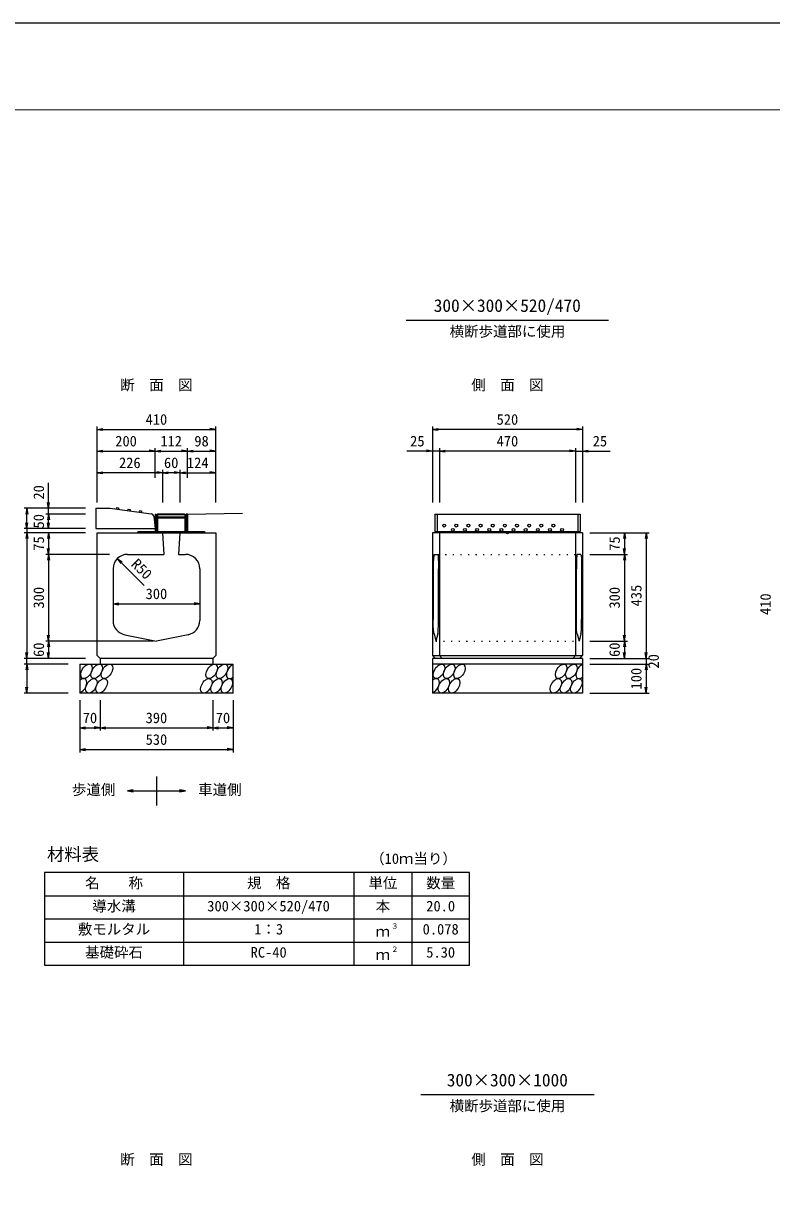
# Model space of a CAD drawing. Units: millimetres, scale not verified. Extents: x -6300 to 6300, y -4455 to 4455.
# Drawn here: x 975 to 3564, y 430 to 4455 of the extents above; entities that cross this region are included whole.
import ezdxf
from ezdxf.enums import TextEntityAlignment as Align

# ---------------------------------------------------------------- set-up
doc = ezdxf.new("R2010")
doc.units = ezdxf.units.MM
doc.header["$LTSCALE"] = 15
doc.header["$PDMODE"] = 32
doc.header["$PDSIZE"] = 7.5
doc.linetypes.add('DOTTED', pattern=[1.75, 0.25, -1.5])
for name, color, linetype, lineweight in [('0-1_DIM', 7, 'Continuous', 25), ('0-2_Defpoints', 5, 'Continuous', 25), ('0-3_HATCH', 6, 'Continuous', 25), ('0-4_HYO', 3, 'Continuous', 25), ('0-5_HYO2', 4, 'Continuous', 25), ('0-6_OUTLINE', 3, 'Continuous', 25), ('0-7_OUTLINE2', 4, 'DOTTED', 25), ('0-8_TXT', 7, 'Continuous', 25), ('0-9_WAKU', 3, 'Continuous', 13)]:
    doc.layers.add(name, color=color, linetype=linetype, lineweight=lineweight)
doc.styles.add('ＭＳ ゴシック', font='')
doc.styles.get('ＭＳ ゴシック').set_extended_font_data('MS Gothic')

msp = doc.modelspace()

# ---------------------------------------------------------------- linework, layer by layer
at = {"layer": '0-1_DIM'}
for p, q in [((2299.62, 3428.1), (2999.62, 3428.1)), ((1230.44, 2797.1), (1230.44, 3060.1)), ((1640.44, 2797.1), (1640.44, 3060.1)), ((2389.92, 3060.1), (2389.92, 2797.1)), ((2909.31, 3060.1), (2909.31, 2797.1)), ((1230.44, 3050.1), (1250.44, 3053.43)), ((1230.44, 3050.1), (1640.44, 3050.1)), ((1230.44, 3050.1), (1250.44, 3046.76)), ((1640.44, 3050.1), (1620.44, 3053.43)), ((1640.44, 3050.1), (1620.44, 3046.76)), ((2389.92, 3050.1), (2409.92, 3053.43)), ((2909.31, 3050.1), (2389.92, 3050.1)), ((2389.92, 3050.1), (2409.92, 3046.76)), ((2909.31, 3050.1), (2889.31, 3053.43)), ((2909.31, 3050.1), (2889.31, 3046.76)), ((1430.44, 2882.1), (1430.44, 2985.1)), ((1542.44, 2882.1), (1542.44, 2985.1)), ((2414.62, 2985.1), (2414.62, 2797.1)), ((2884.62, 2985.1), (2884.62, 2797.1)), ((1230.44, 2975.1), (1250.44, 2978.43)), ((1230.44, 2975.1), (1250.44, 2971.76)), ((1430.48, 2975.1), (1410.48, 2978.43)), ((1430.48, 2975.1), (1410.48, 2971.76)), ((1430.48, 2975.1), (1450.48, 2978.43)), ((1430.48, 2975.1), (1450.48, 2971.76)), ((1542.44, 2975.1), (1522.44, 2978.43)), ((1542.44, 2975.1), (1522.44, 2971.76)), ((1542.44, 2975.1), (1562.44, 2978.43)), ((1542.44, 2975.1), (1640.44, 2975.1)), ((1542.44, 2975.1), (1562.44, 2971.76)), ((1640.44, 2975.1), (1620.44, 2978.43)), ((1640.44, 2975.1), (1620.44, 2971.76)), ((2389.62, 2975.1), (2302.05, 2975.1)), ((2389.62, 2975.1), (2369.62, 2978.43)), ((2389.62, 2975.1), (2369.62, 2971.76)), ((2414.62, 2975.1), (2389.62, 2975.1)), ((2414.62, 2975.1), (2434.62, 2978.43)), ((2884.62, 2975.1), (2414.62, 2975.1)), ((2414.62, 2975.1), (2434.62, 2971.76)), ((2884.62, 2975.1), (2864.62, 2978.43)), ((2884.62, 2975.1), (2864.62, 2971.76)), ((2909.31, 2975.1), (2929.31, 2978.43)), ((2909.31, 2975.1), (2929.31, 2971.76)), ((1230.44, 2900.1), (1250.44, 2903.43)), ((1456.44, 2900.1), (1230.44, 2900.1)), ((1230.44, 2900.1), (1250.44, 2896.76)), ((1456.44, 2900.1), (1436.44, 2903.43)), ((1456.44, 2900.1), (1436.44, 2896.76)), ((1456.44, 2910.1), (1456.44, 2797.1)), ((1456.44, 2900.1), (1476.44, 2903.43)), ((1516.44, 2900.1), (1456.44, 2900.1)), ((1456.44, 2900.1), (1476.44, 2896.76)), ((1516.44, 2900.1), (1496.44, 2903.43)), ((1516.44, 2900.1), (1496.44, 2896.76)), ((1516.44, 2910.1), (1516.44, 2797.1)), ((1516.44, 2900.1), (1536.44, 2903.43)), ((1516.44, 2900.1), (1640.44, 2900.1)), ((1516.44, 2900.1), (1536.44, 2896.76)), ((1640.44, 2900.1), (1620.44, 2903.43)), ((1640.44, 2900.1), (1620.44, 2896.76)), ((1062.44, 2777.1), (1062.44, 2865.38)), ((1062.44, 2777.1), (1059.11, 2797.1)), ((1062.44, 2777.1), (1065.77, 2797.1)), ((1190.44, 2777.1), (977.44, 2777.1)), ((987.44, 2777.1), (984.11, 2757.1)), ((987.44, 2707.1), (987.44, 2777.1)), ((987.44, 2777.1), (990.77, 2757.1)), ((1190.44, 2757.1), (1052.44, 2757.1)), ((1062.44, 2757.1), (1059.11, 2737.1)), ((1062.44, 2757.1), (1062.44, 2777.1)), ((1062.44, 2707.1), (1062.44, 2757.1)), ((1062.44, 2757.1), (1065.77, 2737.1)), ((1190.44, 2707.1), (977.44, 2707.1)), ((987.44, 2707.1), (984.11, 2727.1)), ((987.44, 2707.1), (990.77, 2727.1)), ((987.44, 2707.1), (987.44, 2692.6)), ((1062.44, 2707.1), (1059.11, 2727.1)), ((1062.44, 2707.1), (1065.77, 2727.1)), ((1190.44, 2692.6), (977.44, 2692.6)), ((987.44, 2692.6), (984.11, 2672.6)), ((987.44, 2692.6), (987.44, 2257.6)), ((987.44, 2692.6), (990.77, 2672.6)), ((1062.44, 2692.6), (1059.11, 2672.6)), ((1062.44, 2692.6), (1062.44, 2617.6)), ((1062.44, 2692.6), (1065.77, 2672.6)), ((2934.31, 2692.6), (3139.31, 2692.6)), ((3054.31, 2692.6), (3050.98, 2672.6)), ((3054.31, 2692.6), (3054.31, 2617.6)), ((3054.31, 2692.6), (3057.65, 2672.6)), ((3129.31, 2692.6), (3125.98, 2672.6)), ((3129.31, 2692.6), (3129.31, 2257.6)), ((3129.31, 2692.6), (3132.65, 2672.6)), ((1272.94, 2617.6), (1052.44, 2617.6)), ((1062.44, 2617.6), (1059.11, 2637.6)), ((1062.44, 2617.6), (1059.11, 2597.6)), ((1062.44, 2617.6), (1065.77, 2637.6)), ((1062.44, 2617.6), (1062.44, 2317.6)), ((1062.44, 2617.6), (1065.77, 2597.6)), ((2934.31, 2617.6), (3064.31, 2617.6)), ((3054.31, 2617.6), (3050.98, 2637.6)), ((3054.31, 2617.6), (3050.98, 2597.6)), ((3054.31, 2617.6), (3057.65, 2637.6)), ((3054.31, 2617.6), (3057.65, 2597.6)), ((3054.31, 2617.6), (3054.31, 2317.6)), ((1392.66, 2510.37), (1300.09, 2602.95)), ((1300.09, 2602.95), (1311.87, 2586.45)), ((1300.09, 2602.95), (1316.58, 2591.17)), ((1285.44, 2446.79), (1305.44, 2450.12)), ((1285.44, 2446.79), (1585.44, 2446.79)), ((1285.44, 2446.79), (1305.44, 2443.46)), ((1585.44, 2446.79), (1565.44, 2450.12)), ((1585.44, 2446.79), (1565.44, 2443.46)), ((1062.44, 2317.6), (1059.11, 2337.6)), ((1062.44, 2317.6), (1065.77, 2337.6)), ((3054.31, 2317.6), (3050.98, 2337.6)), ((3054.31, 2317.6), (3057.65, 2337.6)), ((1425.44, 2317.6), (1052.44, 2317.6)), ((1062.44, 2317.6), (1059.11, 2297.6)), ((1062.44, 2317.6), (1062.44, 2257.6)), ((1062.44, 2317.6), (1065.77, 2297.6)), ((2934.31, 2317.6), (3064.31, 2317.6)), ((3054.31, 2317.6), (3050.98, 2297.6)), ((3054.31, 2317.6), (3057.65, 2297.6)), ((1190.44, 2257.6), (977.44, 2257.6)), ((987.44, 2257.6), (984.11, 2277.6)), ((987.44, 2257.6), (990.77, 2277.6)), ((987.44, 2237.6), (987.44, 2257.6)), ((1062.44, 2257.6), (1059.11, 2277.6)), ((1062.44, 2257.6), (1065.77, 2277.6)), ((2934.31, 2257.6), (3139.31, 2257.6)), ((3054.31, 2257.6), (3057.65, 2277.6)), ((3129.31, 2257.6), (3125.98, 2277.6)), ((3129.31, 2257.6), (3132.65, 2277.6)), ((3129.31, 2257.6), (3129.31, 2237.6)), ((1130.44, 2237.6), (977.44, 2237.6)), ((987.44, 2237.6), (984.11, 2217.6)), ((987.44, 2237.6), (987.44, 2137.6)), ((987.44, 2237.6), (990.77, 2217.6)), ((2934.31, 2237.6), (3139.31, 2237.6)), ((3129.31, 2237.6), (3125.98, 2217.6)), ((3129.31, 2237.6), (3129.31, 2137.6)), ((3129.31, 2237.6), (3132.65, 2217.6)), ((1130.44, 2137.6), (977.44, 2137.6)), ((987.44, 2137.6), (984.11, 2157.6)), ((987.44, 2137.6), (990.77, 2157.6)), ((2934.31, 2137.6), (3139.31, 2137.6)), ((3129.31, 2137.6), (3125.98, 2157.6)), ((3129.31, 2137.6), (3132.65, 2157.6)), ((1170.44, 2112.6), (1170.44, 1932.6)), ((1240.44, 2112.6), (1240.44, 2007.6)), ((1630.44, 2112.6), (1630.44, 2007.6)), ((1700.44, 2112.6), (1700.44, 1932.6)), ((1170.44, 2017.6), (1190.44, 2020.93)), ((1170.44, 2017.6), (1190.44, 2014.27)), ((1170.44, 2017.6), (1240.44, 2017.6)), ((1240.44, 2017.6), (1220.44, 2020.93)), ((1240.44, 2017.6), (1220.44, 2014.27)), ((1240.44, 2017.6), (1260.44, 2020.93)), ((1240.44, 2017.6), (1260.44, 2014.27)), ((1630.44, 2017.6), (1610.44, 2020.93)), ((1630.44, 2017.6), (1650.44, 2020.93)), ((1630.44, 2017.6), (1700.44, 2017.6)), ((1630.44, 2017.6), (1650.44, 2014.27)), ((1700.44, 2017.6), (1680.44, 2020.93)), ((1700.44, 2017.6), (1680.44, 2014.27)), ((1170.44, 1942.6), (1190.44, 1945.93)), ((1170.44, 1942.6), (1190.44, 1939.27)), ((1170.44, 1942.6), (1700.44, 1942.6)), ((1700.44, 1942.6), (1680.44, 1945.93)), ((1700.44, 1942.6), (1680.44, 1939.27)), ((2349.62, 748.62), (2949.62, 748.62))]:
    msp.add_line(p, q, dxfattribs=at)
for points in [[(1230.44, 2975.1), (1430.44, 2975.1), (1542.44, 2975.1)], [(2884.62, 2975.1), (2909.62, 2975.1), (3004.92, 2975.1)], [(3054.31, 2317.6), (3054.31, 2257.6), (3050.98, 2277.6)], [(1240.44, 2017.6), (1630.44, 2017.6), (1610.44, 2014.27)]]:
    msp.add_lwpolyline(points, dxfattribs=at)
at = {"layer": '0-2_Defpoints'}
msp.add_lwpolyline([(-6300, -4455), (6300, -4455), (6300, 4455), (-6300, 4455)], close=True, dxfattribs=at)
at = {"layer": '0-3_HATCH'}
for centre in [(2430.62, 2717.1), (2460.62, 2702.1), (2472.62, 2717.1), (2502.62, 2702.1), (2514.62, 2717.1), (2544.62, 2702.1), (2556.62, 2717.1), (2586.62, 2702.1), (2598.62, 2717.1), (2628.62, 2702.1), (2640.62, 2717.1), (2670.62, 2702.1), (2682.62, 2717.1), (2712.62, 2702.1), (2724.62, 2717.1), (2754.62, 2702.1), (2766.62, 2717.1), (2796.62, 2702.1), (2808.62, 2717.1), (2838.62, 2702.1)]:
    msp.add_circle(centre, 5, dxfattribs=at)
for centre in [(1193.33, 2212.6), (1228.81, 2212.6), (1264.28, 2212.6), (1626.49, 2212.6), (1661.96, 2212.6), (2412.81, 2212.6), (2448.29, 2212.6), (2483.77, 2212.6), (2835.36, 2212.6), (2870.84, 2212.6), (1210.21, 2162.6), (1245.69, 2162.6), (1607.89, 2162.6), (1643.37, 2162.6), (1678.85, 2162.6), (2429.7, 2162.6), (2465.17, 2162.6), (2816.77, 2162.6), (2852.24, 2162.6), (2887.72, 2162.6)]:
    msp.add_ellipse(centre, major_axis=(14.54, 23.54), ratio=0.5792, dxfattribs=at)
for centre, start_param, end_param in [((1697.44, 2212.6), 0.6666252, 4.1103269), ((2906.31, 2212.6), 0.6666252, 4.1103269), ((1174.74, 2162.6), 3.7419964, 7.318141), ((2394.22, 2162.6), 3.7419964, 7.318141)]:
    msp.add_ellipse(centre, major_axis=(14.54, 23.54), ratio=0.5792, start_param=start_param, end_param=end_param, dxfattribs=at)
at = {"layer": '0-4_HYO'}
for p, q in [((1528.73, 1516.39), (1528.73, 1196.39)), ((2118.73, 1516.39), (2118.73, 1196.39)), ((2318.73, 1516.39), (2318.73, 1196.39)), ((1048.73, 1436.39), (2518.73, 1436.39))]:
    msp.add_line(p, q, dxfattribs=at)
msp.add_lwpolyline([(1048.73, 1196.39), (2518.73, 1196.39), (2518.73, 1516.39), (1048.73, 1516.39)], close=True, dxfattribs=at)
at = {"layer": '0-5_HYO2'}
for p, q in [((1048.73, 1356.39), (2518.73, 1356.39)), ((1048.73, 1276.39), (2518.73, 1276.39))]:
    msp.add_line(p, q, dxfattribs=at)
at = {"layer": '0-6_OUTLINE'}
for p, q in [((1297.41, 2779.21), (1295.76, 2774.39)), ((1297.41, 2779.21), (1304.35, 2778.29)), ((1304.35, 2778.29), (1304.68, 2773.2)), ((1225.44, 2777.1), (1275.44, 2777.1)), ((1225.44, 2777.1), (1225.44, 2707.1)), ((1275.44, 2777.1), (1417.6, 2758.14)), ((1337.06, 2773.93), (1335.41, 2769.1)), ((1337.06, 2773.93), (1344, 2773)), ((1344, 2773), (1344.33, 2767.91)), ((1376.71, 2768.64), (1375.06, 2763.81)), ((1376.71, 2768.64), (1383.65, 2767.71)), ((1383.65, 2767.71), (1383.98, 2762.63)), ((1426.23, 2749.23), (1430.44, 2707.1)), ((1430.44, 2757.1), (1434.94, 2757.1)), ((1430.44, 2757.1), (1430.44, 2697.1)), ((1434.94, 2757.1), (1434.94, 2697.1)), ((1436.44, 2697.1), (1436.44, 2752.9)), ((1439.64, 2697.1), (1439.64, 2752.9)), ((1533.24, 2745.7), (1439.64, 2745.7)), ((1533.24, 2742.5), (1439.64, 2742.5)), ((1532.24, 2757.1), (1440.64, 2757.1)), ((1532.24, 2753.9), (1440.64, 2753.9)), ((1441.44, 2742.5), (1441.44, 2745.7)), ((1531.44, 2742.5), (1531.44, 2745.7)), ((1533.24, 2752.9), (1533.24, 2697.1)), ((1536.44, 2752.9), (1536.44, 2697.1)), ((1542.44, 2757.1), (1537.94, 2757.1)), ((1537.94, 2757.1), (1537.94, 2697.1)), ((1542.44, 2757.1), (1733.15, 2759.96)), ((1542.44, 2757.1), (1542.44, 2697.1)), ((2398.62, 2757.1), (2398.62, 2697.1)), ((2398.62, 2757.1), (2900.62, 2757.1)), ((2406.62, 2757.1), (2406.62, 2692.6)), ((2892.62, 2757.1), (2892.62, 2692.6)), ((2900.62, 2757.1), (2900.62, 2697.1)), ((1225.44, 2707.1), (1430.44, 2707.1)), ((1371.44, 2697.1), (1371.44, 2692.6)), ((1371.44, 2697.1), (1601.44, 2697.1)), ((1456.44, 2697.1), (1456.44, 2692.6)), ((1516.44, 2697.1), (1516.44, 2692.6)), ((1601.44, 2697.1), (1601.44, 2692.6)), ((2398.62, 2697.1), (2900.62, 2697.1)), ((2438.62, 2697.1), (2438.62, 2692.6)), ((2860.62, 2697.1), (2860.62, 2692.6)), ((1230.44, 2692.6), (1640.44, 2692.6)), ((1230.44, 2267.6), (1230.44, 2692.6)), ((1456.44, 2692.6), (1461.44, 2617.6)), ((1516.44, 2692.6), (1511.44, 2617.6)), ((1640.44, 2692.6), (1640.44, 2267.6)), ((2389.92, 2692.6), (2389.92, 2267.6)), ((2909.31, 2692.6), (2389.92, 2692.6)), ((2414.31, 2692.6), (2414.31, 2267.6)), ((2884.92, 2692.6), (2884.92, 2267.6)), ((2909.31, 2692.6), (2909.31, 2267.6)), ((1335.44, 2617.6), (1461.44, 2617.6)), ((1511.44, 2617.6), (1535.44, 2617.6)), ((1285.44, 2567.6), (1285.44, 2388.59)), ((1585.44, 2567.6), (1585.44, 2388.59)), ((1325.63, 2339.56), (1435.44, 2317.6)), ((1545.25, 2339.56), (1435.44, 2317.6)), ((1230.44, 2267.6), (1240.44, 2257.6)), ((1240.44, 2257.6), (1240.44, 2237.6)), ((1630.44, 2257.6), (1240.44, 2257.6)), ((1640.44, 2267.6), (1630.44, 2257.6)), ((1630.44, 2257.6), (1630.44, 2237.6)), ((2400.25, 2257.6), (2389.92, 2267.6)), ((2389.92, 2267.6), (2909.31, 2267.6)), ((2909.31, 2257.6), (2389.92, 2257.6)), ((2389.92, 2257.6), (2389.92, 2137.6)), ((2414.31, 2267.6), (2424.03, 2257.6)), ((2875.21, 2257.6), (2884.92, 2267.6)), ((2898.99, 2257.6), (2909.31, 2267.6)), ((2909.31, 2257.6), (2909.31, 2137.6)), ((1170.44, 2237.6), (1700.44, 2237.6)), ((1170.44, 2237.6), (1170.44, 2137.6)), ((1700.44, 2137.6), (1700.44, 2237.6)), ((2909.31, 2237.6), (2389.92, 2237.6)), ((1700.44, 2137.6), (1170.44, 2137.6)), ((2909.31, 2137.6), (2389.92, 2137.6))]:
    msp.add_line(p, q, dxfattribs=at)
for centre, radius, start, end in [((1416.28, 2748.23), 10, 5.71059, 82.40536), ((1440.64, 2752.9), 4.2, 90, 180.00001), ((1440.64, 2752.9), 1, 90, 180.00001), ((1532.24, 2752.9), 4.2, 0, 90), ((1532.24, 2752.9), 1, 360, 90), ((1335.44, 2567.6), 50, 90, 180.00001), ((1535.44, 2567.6), 50, 360, 90), ((1335.44, 2388.59), 50, 180.00001, 258.69005), ((1535.44, 2388.59), 50, 281.30992, 360)]:
    msp.add_arc(centre, radius, start, end, dxfattribs=at)
msp.add_point((2649.62, 2692.6), dxfattribs=at)
at = {"layer": '0-7_OUTLINE2', "linetype": 'Continuous'}
for p, q in [((2396.02, 2617.6), (2394.85, 2613.79)), ((2396.02, 2617.6), (2408.21, 2617.6)), ((2408.21, 2617.6), (2409.38, 2613.79)), ((2891.02, 2617.6), (2889.85, 2613.79)), ((2903.21, 2617.6), (2891.02, 2617.6)), ((2903.21, 2617.6), (2904.38, 2613.79)), ((2393.2, 2586.73), (2392.97, 2567.6)), ((2393.86, 2602.95), (2393.2, 2586.73)), ((2394.85, 2613.79), (2393.86, 2602.95)), ((2409.38, 2613.79), (2410.37, 2602.95)), ((2410.37, 2602.95), (2411.03, 2586.73)), ((2411.03, 2586.73), (2411.26, 2567.6)), ((2888.2, 2586.73), (2887.97, 2567.6)), ((2888.86, 2602.95), (2888.2, 2586.73)), ((2889.85, 2613.79), (2888.86, 2602.95)), ((2904.38, 2613.79), (2905.37, 2602.95)), ((2905.37, 2602.95), (2906.03, 2586.73)), ((2906.03, 2586.73), (2906.26, 2567.6)), ((2392.97, 2567.6), (2392.97, 2392.24)), ((2411.26, 2392.24), (2411.26, 2567.6)), ((2887.97, 2392.24), (2887.97, 2567.6)), ((2906.26, 2567.6), (2906.26, 2392.24)), ((2393.2, 2373.11), (2392.97, 2392.24)), ((2411.03, 2373.11), (2411.26, 2392.24)), ((2888.2, 2373.11), (2887.97, 2392.24)), ((2906.03, 2373.11), (2906.26, 2392.24)), ((2393.86, 2356.89), (2393.2, 2373.11)), ((2394.85, 2346.05), (2393.86, 2356.89)), ((2396.02, 2342.24), (2394.85, 2346.05)), ((2396.02, 2342.24), (2402.12, 2317.6)), ((2408.21, 2342.24), (2402.12, 2317.6)), ((2408.21, 2342.24), (2409.38, 2346.05)), ((2409.38, 2346.05), (2410.37, 2356.89)), ((2410.37, 2356.89), (2411.03, 2373.11)), ((2888.86, 2356.89), (2888.2, 2373.11)), ((2889.85, 2346.05), (2888.86, 2356.89)), ((2891.02, 2342.24), (2889.85, 2346.05)), ((2891.02, 2342.24), (2897.12, 2317.6)), ((2903.21, 2342.24), (2897.12, 2317.6)), ((2903.21, 2342.24), (2904.38, 2346.05)), ((2904.38, 2346.05), (2905.37, 2356.89)), ((2905.37, 2356.89), (2906.03, 2373.11))]:
    msp.add_line(p, q, dxfattribs=at)
at = {"layer": '0-7_OUTLINE2'}
for p, q in [((2408.21, 2617.6), (2891.02, 2617.6)), ((2402.12, 2317.6), (2897.12, 2317.6))]:
    msp.add_line(p, q, dxfattribs=at)
at = {"layer": '0-8_TXT'}
for p, q in [((1435.44, 1849.24), (1435.44, 1749.24)), ((1335.44, 1799.24), (1535.44, 1799.24))]:
    msp.add_line(p, q, dxfattribs=at)
for points in [[(1355.44, 1802.58), (1335.44, 1799.24), (1355.44, 1795.91)], [(1515.44, 1795.91), (1535.44, 1799.24), (1515.44, 1802.58)]]:
    msp.add_lwpolyline(points, dxfattribs=at)
at = {"layer": '0-9_WAKU'}
msp.add_lwpolyline([(-6000, -4155), (6000, -4155), (6000, 4155), (-6000, 4155)], close=True, dxfattribs=at)

# ---------------------------------------------------------------- texts
at = {"layer": '0-1_DIM', "style": 'ＭＳ ゴシック'}
for s, p in [('410', (1397.94, 3055.1)), ('520', (2612.12, 3055.1)), ('200', (1292.94, 2980.1)), ('112', (1448.94, 2980.1)), ('98', (1566.44, 2980.1)), ('25', (2312.99, 2980.1)), ('470', (2612.12, 2980.1)), ('25', (2944.62, 2980.1)), ('226', (1305.94, 2905.1)), ('60', (1461.44, 2905.1)), ('124', (1540.94, 2905.1)), ('300', (1397.94, 2451.79)), ('70', (1180.44, 2022.6)), ('390', (1397.94, 2022.6)), ('70', (1640.44, 2022.6)), ('530', (1397.94, 1947.6))]:
    msp.add_text(s, height=36.66, dxfattribs=at).set_placement(p, align=Align.BOTTOM_LEFT)
for s, rotation, p in [('20', 90, (1057.44, 2807.22)), ('50', 90, (1057.44, 2707.1)), ('75', 90, (1057.44, 2630.1)), ('75', 90, (3049.31, 2630.1)), ('R50', 315, (1337.55, 2572.56)), ('300', 90, (1057.44, 2430.1)), ('300', 90, (3049.31, 2430.1)), ('435', 90, (3124.31, 2437.6)), ('410', 90, (3571.48, 2407.74)), ('60', 90, (1057.44, 2262.6)), ('60', 90, (3049.31, 2262.6)), ('20', 90, (3184.31, 2222.6)), ('100', 90, (3124.31, 2150.1))]:
    msp.add_text(s, height=36.66, rotation=rotation, dxfattribs=at).set_placement(p, align=Align.BOTTOM_LEFT)
at = {"layer": '0-8_TXT', "style": 'ＭＳ ゴシック'}
for s, height, p in [('300×300×520/470', 43.99, (2394.62, 3443.1)), ('横断歩道部に使用', 36.66, (2449.62, 3359.73)), ('断\u3000面\u3000図', 36.66, (1310.44, 3174.47)), ('側\u3000面\u3000図', 36.66, (2524.62, 3174.47)), ('歩道側', 36.66, (1143.02, 1774.24)), ('車道側', 36.66, (1579.8, 1774.24)), ('材料表', 43.99, (1056.73, 1544.39)), ('（10ｍ当り）', 36.66, (2174.73, 1535.59)), ('名\u3000\u3000称', 36.66, (1188.73, 1451.39)), ('規\u3000格', 36.66, (1748.73, 1451.39)), ('単位', 36.66, (2168.73, 1451.39)), ('数量', 36.66, (2368.73, 1451.39)), ('導水溝', 36.66, (1213.73, 1371.39)), ('300×300×520/470', 36.66, (1611.23, 1371.39)), ('本', 36.66, (2193.73, 1371.39)), ('20.0', 36.66, (2368.73, 1371.39)), ('敷モルタル', 36.66, (1163.73, 1291.39)), ('1：3', 36.66, (1773.73, 1291.39)), ('３', 18.33, (2247.16, 1316.68)), ('0.078', 36.66, (2356.23, 1291.39)), ('ｍ', 36.66, (2193.73, 1283.39)), ('基礎砕石', 36.66, (1188.73, 1211.39)), ('RC-40', 36.66, (1761.23, 1211.39)), ('２', 18.33, (2247.16, 1236.68)), ('5.30', 36.66, (2368.73, 1211.39)), ('ｍ', 36.66, (2193.73, 1203.39)), ('300×300×1000', 43.99, (2439.62, 763.62)), ('横断歩道部に使用', 36.66, (2449.62, 680.25)), ('断\u3000面\u3000図', 36.66, (1310.44, 495)), ('側\u3000面\u3000図', 36.66, (2524.62, 495))]:
    msp.add_text(s, height=height, dxfattribs=at).set_placement(p, align=Align.BOTTOM_LEFT)

doc.saveas('drawing.dxf')
